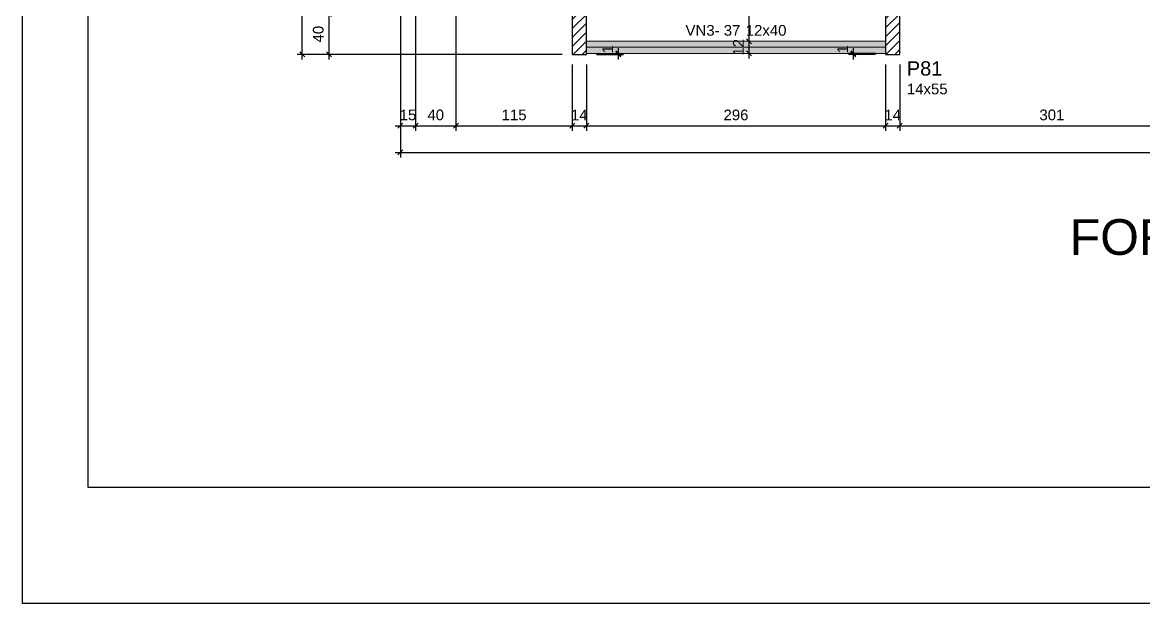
# Model space of a CAD drawing. Header units: millimetres. Extents: x -8 to 605, y -494 to 220.
# Drawn here: x -8.06 to 14.13, y -494.08 to -482.57 of the extents above; entities that cross this region are included whole.
import ezdxf

# ---------------------------------------------------------------- set-up
doc = ezdxf.new("R2010")
doc.units = ezdxf.units.MM
doc.header["$MEASUREMENT"] = 0
doc.linetypes.add('NULL', pattern=[0])
for name, color, linetype, lineweight in [('FO-Cotas', 5, 'Continuous', 5), ('FO-Eixos', 5, 'Continuous', 5), ('FO-Hachura pilar que passa', 19, 'Continuous', 5), ('FO-Hachura viga', 43, 'Continuous', 5), ('FO-Pilares', 4, 'Continuous', 30), ('FO-Textos das vigas', 7, 'Continuous', 5), ('FO-Textos dos pilares', 7, 'Continuous', 5), ('FO-Títulos', 1, 'Continuous', 20), ('FO-Vigas', 1, 'Continuous', 20)]:
    doc.layers.add(name, color=color, linetype=linetype, lineweight=lineweight)
doc.styles.add('Arial', font='arial.ttf')
doc.dimstyles.new('UM_50.000000', dxfattribs={"dimtxt": 0.18, "dimasz": 0.1, "dimexe": 0.1, "dimexo": 0.2, "dimgap": 0, "dimtad": 1, "dimtih": 1, "dimtoh": 1, "dimdec": 1, "dimlfac": 50, "dimzin": 0, "dimdsep": 46, "dimtxsty": 'Standard', "dimcen": 0.09, "dimdle": 0.1, "dimadec": 1, "dimazin": 2, "dimtfac": 1, "dimtdec": 4, "dimtofl": 0, "dimtmove": 0, "dimatfit": 3, "dimfxl": 1, "dimtolj": 1, "dimarcsym": 0})
pattern_1 = [(45, (-4.58844, -411.61486), (-0.08838835, 0.08838835), [])]

# ---------------------------------------------------------------- blocks, each defined once
blk = doc.blocks.new('_Oblique')
at = {"color": 0, "linetype": 'ByBlock', "lineweight": -2}
blk.add_line((-0.5, -0.5), (0.5, 0.5), dxfattribs=at)
blk = doc.blocks.new('*D4111')
at = {"layer": 'Defpoints', "color": 0, "transparency": 16777216}
for p in [(-0.578, -475.905), (-0.278, -481.005), (-0.278, -484.617)]:
    blk.add_point(p, dxfattribs=at)
at = {"layer": 'FO-Cotas', "color": 0, "lineweight": -2, "transparency": 16777216}
for p, q in [((-0.578, -476.105), (-0.578, -484.717)), ((-0.278, -481.205), (-0.278, -484.717)), ((-0.678, -484.617), (-0.178, -484.617))]:
    blk.add_line(p, q, dxfattribs=at)
at = {"layer": 'FO-Cotas', "color": 0, "lineweight": -2, "transparency": 16777216, "xscale": 0.1, "yscale": 0.1, "zscale": 0.1, "rotation": 180}
blk.add_blockref('_Oblique', (-0.578, -484.617), dxfattribs=at)
at = {"layer": 'FO-Cotas', "color": 0, "lineweight": -2, "transparency": 16777216, "xscale": 0.1, "yscale": 0.1, "zscale": 0.1}
blk.add_blockref('_Oblique', (-0.278, -484.617), dxfattribs=at)
at = {"layer": 'FO-Cotas', "color": 7, "transparency": 16777216, "insert": (-0.428, -484.405), "char_height": 0.2118, "attachment_point": 5, "rotation": 0.0057, "style": 'Arial'}
blk.add_mtext('\\A1;15', dxfattribs=at)
blk = doc.blocks.new('*D4112')
at = {"layer": 'Defpoints', "color": 0, "transparency": 16777216}
for p in [(-0.278, -481.005), (0.522, -481.005), (0.522, -484.617)]:
    blk.add_point(p, dxfattribs=at)
at = {"layer": 'FO-Cotas', "color": 0, "lineweight": -2, "transparency": 16777216}
for p, q in [((-0.278, -481.205), (-0.278, -484.717)), ((0.522, -481.205), (0.522, -484.717)), ((-0.378, -484.617), (0.622, -484.617))]:
    blk.add_line(p, q, dxfattribs=at)
at = {"layer": 'FO-Cotas', "color": 0, "lineweight": -2, "transparency": 16777216, "xscale": 0.1, "yscale": 0.1, "zscale": 0.1, "rotation": 180}
blk.add_blockref('_Oblique', (-0.278, -484.617), dxfattribs=at)
at = {"layer": 'FO-Cotas', "color": 0, "lineweight": -2, "transparency": 16777216, "xscale": 0.1, "yscale": 0.1, "zscale": 0.1}
blk.add_blockref('_Oblique', (0.522, -484.617), dxfattribs=at)
at = {"layer": 'FO-Cotas', "color": 7, "transparency": 16777216, "insert": (0.122, -484.405), "char_height": 0.2118, "attachment_point": 5, "rotation": 0.0057, "style": 'Arial'}
blk.add_mtext('\\A1;40', dxfattribs=at)
blk = doc.blocks.new('*D4113')
at = {"layer": 'Defpoints', "color": 0, "transparency": 16777216}
for p in [(0.522, -481.005), (2.822, -483.205), (2.822, -484.617)]:
    blk.add_point(p, dxfattribs=at)
at = {"layer": 'FO-Cotas', "color": 0, "lineweight": -2, "transparency": 16777216}
for p, q in [((0.522, -481.205), (0.522, -484.717)), ((2.822, -483.405), (2.822, -484.717)), ((0.422, -484.617), (2.922, -484.617))]:
    blk.add_line(p, q, dxfattribs=at)
at = {"layer": 'FO-Cotas', "color": 0, "lineweight": -2, "transparency": 16777216, "xscale": 0.1, "yscale": 0.1, "zscale": 0.1, "rotation": 180}
blk.add_blockref('_Oblique', (0.522, -484.617), dxfattribs=at)
at = {"layer": 'FO-Cotas', "color": 0, "lineweight": -2, "transparency": 16777216, "xscale": 0.1, "yscale": 0.1, "zscale": 0.1}
blk.add_blockref('_Oblique', (2.822, -484.617), dxfattribs=at)
at = {"layer": 'FO-Cotas', "color": 7, "transparency": 16777216, "insert": (1.672, -484.405), "char_height": 0.2118, "attachment_point": 5, "rotation": 0.0057, "style": 'Arial'}
blk.add_mtext('\\A1;115', dxfattribs=at)
blk = doc.blocks.new('*D4114')
at = {"layer": 'Defpoints', "color": 0, "transparency": 16777216}
for p in [(2.822, -483.205), (3.102, -483.205), (3.102, -484.617)]:
    blk.add_point(p, dxfattribs=at)
at = {"layer": 'FO-Cotas', "color": 0, "lineweight": -2, "transparency": 16777216}
for p, q in [((2.822, -483.405), (2.822, -484.717)), ((3.102, -483.405), (3.102, -484.717)), ((2.722, -484.617), (3.202, -484.617))]:
    blk.add_line(p, q, dxfattribs=at)
at = {"layer": 'FO-Cotas', "color": 0, "lineweight": -2, "transparency": 16777216, "xscale": 0.1, "yscale": 0.1, "zscale": 0.1, "rotation": 180}
blk.add_blockref('_Oblique', (2.822, -484.617), dxfattribs=at)
at = {"layer": 'FO-Cotas', "color": 0, "lineweight": -2, "transparency": 16777216, "xscale": 0.1, "yscale": 0.1, "zscale": 0.1}
blk.add_blockref('_Oblique', (3.102, -484.617), dxfattribs=at)
at = {"layer": 'FO-Cotas', "color": 7, "transparency": 16777216, "insert": (2.962, -484.405), "char_height": 0.2118, "attachment_point": 5, "rotation": 0.0057, "style": 'Arial'}
blk.add_mtext('\\A1;14', dxfattribs=at)
blk = doc.blocks.new('*D4115')
at = {"layer": 'Defpoints', "color": 0, "transparency": 16777216}
for p in [(3.102, -483.205), (9.022, -483.205), (9.022, -484.617)]:
    blk.add_point(p, dxfattribs=at)
at = {"layer": 'FO-Cotas', "color": 0, "lineweight": -2, "transparency": 16777216}
for p, q in [((3.102, -483.405), (3.102, -484.717)), ((9.022, -483.405), (9.022, -484.717)), ((3.002, -484.617), (9.122, -484.617))]:
    blk.add_line(p, q, dxfattribs=at)
at = {"layer": 'FO-Cotas', "color": 0, "lineweight": -2, "transparency": 16777216, "xscale": 0.1, "yscale": 0.1, "zscale": 0.1, "rotation": 180}
blk.add_blockref('_Oblique', (3.102, -484.617), dxfattribs=at)
at = {"layer": 'FO-Cotas', "color": 0, "lineweight": -2, "transparency": 16777216, "xscale": 0.1, "yscale": 0.1, "zscale": 0.1}
blk.add_blockref('_Oblique', (9.022, -484.617), dxfattribs=at)
at = {"layer": 'FO-Cotas', "color": 7, "transparency": 16777216, "insert": (6.062, -484.405), "char_height": 0.2118, "attachment_point": 5, "rotation": 0.0057, "style": 'Arial'}
blk.add_mtext('\\A1;296', dxfattribs=at)
blk = doc.blocks.new('*D4116')
at = {"layer": 'Defpoints', "color": 0, "transparency": 16777216}
for p in [(9.022, -483.205), (9.302, -483.205), (9.302, -484.617)]:
    blk.add_point(p, dxfattribs=at)
at = {"layer": 'FO-Cotas', "color": 0, "lineweight": -2, "transparency": 16777216}
for p, q in [((9.022, -483.405), (9.022, -484.717)), ((9.302, -483.405), (9.302, -484.717)), ((8.922, -484.617), (9.402, -484.617))]:
    blk.add_line(p, q, dxfattribs=at)
at = {"layer": 'FO-Cotas', "color": 0, "lineweight": -2, "transparency": 16777216, "xscale": 0.1, "yscale": 0.1, "zscale": 0.1, "rotation": 180}
blk.add_blockref('_Oblique', (9.022, -484.617), dxfattribs=at)
at = {"layer": 'FO-Cotas', "color": 0, "lineweight": -2, "transparency": 16777216, "xscale": 0.1, "yscale": 0.1, "zscale": 0.1}
blk.add_blockref('_Oblique', (9.302, -484.617), dxfattribs=at)
at = {"layer": 'FO-Cotas', "color": 7, "transparency": 16777216, "insert": (9.162, -484.405), "char_height": 0.2118, "attachment_point": 5, "rotation": 0.0057, "style": 'Arial'}
blk.add_mtext('\\A1;14', dxfattribs=at)
blk = doc.blocks.new('*D4117')
at = {"layer": 'Defpoints', "color": 0, "transparency": 16777216}
for p in [(15.322, -482.445), (9.302, -483.205), (15.322, -484.617)]:
    blk.add_point(p, dxfattribs=at)
at = {"layer": 'FO-Cotas', "color": 0, "lineweight": -2, "transparency": 16777216}
for p, q in [((15.322, -482.645), (15.322, -484.717)), ((9.302, -483.405), (9.302, -484.717)), ((9.202, -484.617), (15.422, -484.617))]:
    blk.add_line(p, q, dxfattribs=at)
at = {"layer": 'FO-Cotas', "color": 0, "lineweight": -2, "transparency": 16777216, "xscale": 0.1, "yscale": 0.1, "zscale": 0.1, "rotation": 180}
blk.add_blockref('_Oblique', (9.302, -484.617), dxfattribs=at)
at = {"layer": 'FO-Cotas', "color": 0, "lineweight": -2, "transparency": 16777216, "xscale": 0.1, "yscale": 0.1, "zscale": 0.1}
blk.add_blockref('_Oblique', (15.322, -484.617), dxfattribs=at)
at = {"layer": 'FO-Cotas', "color": 7, "transparency": 16777216, "insert": (12.312, -484.405), "char_height": 0.2118, "attachment_point": 5, "rotation": 0.0057, "style": 'Arial'}
blk.add_mtext('\\A1;301', dxfattribs=at)
blk = doc.blocks.new('*D4126')
at = {"layer": 'Defpoints', "color": 0, "transparency": 16777216}
for p in [(-0.578, -475.905), (31.502, -475.905), (31.502, -485.146)]:
    blk.add_point(p, dxfattribs=at)
at = {"layer": 'FO-Cotas', "color": 0, "lineweight": -2, "transparency": 16777216}
for p, q in [((-0.578, -476.105), (-0.578, -485.246)), ((31.502, -476.105), (31.502, -485.246)), ((-0.678, -485.146), (31.602, -485.146))]:
    blk.add_line(p, q, dxfattribs=at)
at = {"layer": 'FO-Cotas', "color": 0, "lineweight": -2, "transparency": 16777216, "xscale": 0.1, "yscale": 0.1, "zscale": 0.1, "rotation": 180}
blk.add_blockref('_Oblique', (-0.578, -485.146), dxfattribs=at)
at = {"layer": 'FO-Cotas', "color": 0, "lineweight": -2, "transparency": 16777216, "xscale": 0.1, "yscale": 0.1, "zscale": 0.1}
blk.add_blockref('_Oblique', (31.502, -485.146), dxfattribs=at)
at = {"layer": 'FO-Cotas', "color": 7, "transparency": 16777216, "insert": (15.462, -484.935), "char_height": 0.2118, "attachment_point": 5, "rotation": 0.0057, "style": 'Arial'}
blk.add_mtext('\\A1;1604', dxfattribs=at)
blk = doc.blocks.new('*D4127')
at = {"layer": 'Defpoints', "color": 0, "transparency": 16777216}
for p in [(-1.99, -482.405), (2.822, -482.405), (2.822, -483.205)]:
    blk.add_point(p, dxfattribs=at)
at = {"layer": 'FO-Cotas', "color": 0, "lineweight": -2, "transparency": 16777216}
for p, q in [((2.622, -482.405), (-2.09, -482.405)), ((-1.99, -483.305), (-1.99, -482.305)), ((2.622, -483.205), (-2.09, -483.205))]:
    blk.add_line(p, q, dxfattribs=at)
at = {"layer": 'FO-Cotas', "color": 0, "lineweight": -2, "transparency": 16777216, "xscale": 0.1, "yscale": 0.1, "zscale": 0.1}
for p, rotation in [((-1.99, -482.405), 90), ((-1.99, -483.205), 270)]:
    blk.add_blockref('_Oblique', p, dxfattribs=dict(at, rotation=rotation))
at = {"layer": 'FO-Cotas', "color": 7, "transparency": 16777216, "insert": (-2.202, -482.805), "char_height": 0.2118, "attachment_point": 5, "rotation": 90, "style": 'Arial'}
blk.add_mtext('\\A1;40', dxfattribs=at)
blk = doc.blocks.new('*D4159')
at = {"layer": 'Defpoints', "color": 0, "transparency": 16777216}
for p in [(-2.52, -419.925), (2.822, -419.925), (2.822, -483.205)]:
    blk.add_point(p, dxfattribs=at)
at = {"layer": 'FO-Cotas', "color": 0, "lineweight": -2, "transparency": 16777216}
for p, q in [((-2.52, -483.305), (-2.52, -419.825)), ((2.622, -419.925), (-2.62, -419.925)), ((2.622, -483.205), (-2.62, -483.205))]:
    blk.add_line(p, q, dxfattribs=at)
at = {"layer": 'FO-Cotas', "color": 0, "lineweight": -2, "transparency": 16777216, "xscale": 0.1, "yscale": 0.1, "zscale": 0.1}
for p, rotation in [((-2.52, -419.925), 90), ((-2.52, -483.205), 270)]:
    blk.add_blockref('_Oblique', p, dxfattribs=dict(at, rotation=rotation))
at = {"layer": 'FO-Cotas', "color": 7, "transparency": 16777216, "insert": (-2.732, -451.565), "char_height": 0.2118, "attachment_point": 5, "rotation": 90, "style": 'Arial'}
blk.add_mtext('\\A1;3164', dxfattribs=at)
blk = doc.blocks.new('*D4293')
at = {"layer": 'Defpoints', "color": 0, "transparency": 16777216}
for p in [(6.322, -482.945), (6.322, -482.945), (6.322, -483.185)]:
    blk.add_point(p, dxfattribs=at)
at = {"layer": 'FO-Cotas', "color": 0, "lineweight": -2, "transparency": 16777216}
blk.add_line((6.322, -483.285), (6.322, -482.845), dxfattribs=at)
at = {"layer": 'FO-Cotas', "color": 0, "lineweight": -2, "transparency": 16777216, "xscale": 0.1, "yscale": 0.1, "zscale": 0.1}
for p, rotation in [((6.322, -482.945), 90), ((6.322, -483.185), 270)]:
    blk.add_blockref('_Oblique', p, dxfattribs=dict(at, rotation=rotation))
at = {"layer": 'FO-Cotas', "color": 7, "transparency": 16777216, "insert": (6.11, -483.065), "char_height": 0.2118, "attachment_point": 5, "rotation": 90, "style": 'Arial'}
blk.add_mtext('\\A1;12', dxfattribs=at)
blk = doc.blocks.new('*D4294')
at = {"layer": 'Defpoints', "color": 0, "transparency": 16777216}
for p in [(6.322, -475.885), (6.322, -475.885), (6.322, -482.945)]:
    blk.add_point(p, dxfattribs=at)
at = {"layer": 'FO-Cotas', "color": 0, "lineweight": -2, "transparency": 16777216}
blk.add_line((6.322, -483.045), (6.322, -475.785), dxfattribs=at)
at = {"layer": 'FO-Cotas', "color": 0, "lineweight": -2, "transparency": 16777216, "xscale": 0.1, "yscale": 0.1, "zscale": 0.1}
for p, rotation in [((6.322, -475.885), 90), ((6.322, -482.945), 270)]:
    blk.add_blockref('_Oblique', p, dxfattribs=dict(at, rotation=rotation))
at = {"layer": 'FO-Cotas', "color": 7, "transparency": 16777216, "insert": (6.11, -479.415), "char_height": 0.2118, "attachment_point": 5, "rotation": 90, "style": 'Arial'}
blk.add_mtext('\\A1;353', dxfattribs=at)
blk = doc.blocks.new('*D4531')
at = {"layer": 'Defpoints', "color": 0, "transparency": 16777216}
for p in [(3.102, -483.185), (3.102, -483.205), (3.737, -483.185)]:
    blk.add_point(p, dxfattribs=at)
at = {"layer": 'FO-Cotas', "color": 0, "lineweight": -2, "transparency": 16777216}
for p, q in [((3.737, -483.305), (3.737, -483.085)), ((3.302, -483.185), (3.837, -483.185)), ((3.302, -483.205), (3.837, -483.205))]:
    blk.add_line(p, q, dxfattribs=at)
at = {"layer": 'FO-Cotas', "color": 0, "lineweight": -2, "transparency": 16777216, "xscale": 0.1, "yscale": 0.1, "zscale": 0.1}
for p, rotation in [((3.737, -483.185), 90), ((3.737, -483.205), 270)]:
    blk.add_blockref('_Oblique', p, dxfattribs=dict(at, rotation=rotation))
at = {"layer": 'FO-Cotas', "color": 7, "transparency": 16777216, "insert": (3.525, -483.107), "char_height": 0.2118, "attachment_point": 5, "rotation": 90, "style": 'Arial'}
blk.add_mtext('\\A1;1', dxfattribs=at)
blk = doc.blocks.new('*D4532')
at = {"layer": 'Defpoints', "color": 0, "transparency": 16777216}
for p in [(8.386, -483.185), (9.022, -483.185), (9.022, -483.205)]:
    blk.add_point(p, dxfattribs=at)
at = {"layer": 'FO-Cotas', "color": 0, "lineweight": -2, "transparency": 16777216}
for p, q in [((8.386, -483.305), (8.386, -483.085)), ((8.822, -483.185), (8.286, -483.185)), ((8.822, -483.205), (8.286, -483.205))]:
    blk.add_line(p, q, dxfattribs=at)
at = {"layer": 'FO-Cotas', "color": 0, "lineweight": -2, "transparency": 16777216, "xscale": 0.1, "yscale": 0.1, "zscale": 0.1}
for p, rotation in [((8.386, -483.185), 90), ((8.386, -483.205), 270)]:
    blk.add_blockref('_Oblique', p, dxfattribs=dict(at, rotation=rotation))
at = {"layer": 'FO-Cotas', "color": 7, "transparency": 16777216, "insert": (8.174, -483.107), "char_height": 0.2118, "attachment_point": 5, "rotation": 90, "style": 'Arial'}
blk.add_mtext('\\A1;1', dxfattribs=at)

msp = doc.modelspace()

# ---------------------------------------------------------------- hatches: boundary and pattern name
at = {"layer": 'FO-Hachura pilar que passa', "linetype": 'Continuous', "ltscale": 0.2}
h = msp.add_hatch(dxfattribs=at)
h.set_pattern_fill('ANSI31', color=19, style=0)
h.set_pattern_definition(pattern_1)
h.paths.add_polyline_path([(9.0216, -483.2049), (9.1616, -483.2049), (9.3016, -483.2049), (9.3016, -482.6549), (9.3016, -482.1049), (9.1616, -482.1049), (9.0216, -482.1049), (9.0216, -482.6549)])
h = msp.add_hatch(dxfattribs=at)
h.set_pattern_fill('ANSI31', color=19, style=0)
h.set_pattern_definition(pattern_1)
h.paths.add_polyline_path([(2.8216, -483.2049), (2.9616, -483.2049), (3.1016, -483.2049), (3.1016, -482.8049), (3.1016, -482.4049), (2.9616, -482.4049), (2.8216, -482.4049), (2.8216, -482.8049)])
at = {"layer": 'FO-Hachura viga', "linetype": 'Continuous', "ltscale": 0.2}
msp.add_hatch(color=43, dxfattribs=at).paths.add_polyline_path([(9.0216, -482.9449), (9.0216, -482.9449), (3.1016, -482.9449), (3.1016, -483.1849), (9.0216, -483.1849), (9.0216, -482.9449)])

# ---------------------------------------------------------------- linework, layer by layer
at = {"color": 7}
for p, q in [((-8.0556, -494.0755), (-8.0556, -375.1755)), ((-6.7556, -491.7755), (-6.7556, -377.4755)), ((74.7444, -491.7755), (-6.7556, -491.7755)), ((76.0444, -494.0755), (-8.0556, -494.0755))]:
    msp.add_line(p, q, dxfattribs=at)
at = {"layer": 'FO-Eixos'}
msp.add_line((3.1016, -483.0649), (9.0216, -483.0649), dxfattribs=at)
at = {"layer": 'FO-Pilares'}
for points in [[(9.0216, -483.2049), (9.1616, -483.2049), (9.3016, -483.2049), (9.3016, -482.6549), (9.3016, -482.1049), (9.1616, -482.1049), (9.0216, -482.1049), (9.0216, -482.6549), (9.0216, -483.2049)], [(2.8216, -483.2049), (2.9616, -483.2049), (3.1016, -483.2049), (3.1016, -482.8049), (3.1016, -482.4049), (2.9616, -482.4049), (2.8216, -482.4049), (2.8216, -482.8049), (2.8216, -483.2049)]]:
    msp.add_lwpolyline(points, close=True, dxfattribs=at)
at = {"layer": 'FO-Vigas'}
for p, q in [((3.1016, -482.9449), (9.0216, -482.9449)), ((3.1016, -483.1849), (9.0216, -483.1849))]:
    msp.add_line(p, q, dxfattribs=at)

# ---------------------------------------------------------------- texts
at = {"layer": 'FO-Textos das vigas', "linetype": 'NULL', "ltscale": 0.2, "char_height": 0.2118, "line_spacing_factor": 0.798, "style": 'Arial'}
for s, insert, width, attachment_point in [('VN3- 37', (6.1486, -482.839), 2.170627, 9), ('12x40', (6.2546, -482.839), 1.612069, 7)]:
    msp.add_mtext(s, dxfattribs=dict(at, insert=insert, width=width, attachment_point=attachment_point))
at = {"layer": 'FO-Textos dos pilares', "linetype": 'NULL', "ltscale": 0.2, "attachment_point": 7, "line_spacing_factor": 0.798, "style": 'Arial'}
for s, insert, char_height, width in [('P81', (9.4426, -483.6287), 0.2824, 1.403821), ('14x55', (9.4426, -483.999), 0.2118, 1.612069)]:
    msp.add_mtext(s, dxfattribs=dict(at, insert=insert, char_height=char_height, width=width))
at = {"layer": 'FO-Títulos', "linetype": 'NULL', "ltscale": 0.2, "insert": (33.5436, -487.3859), "char_height": 0.706, "width": 41.767003, "attachment_point": 9, "line_spacing_factor": 0.798, "style": 'Arial'}
msp.add_mtext('FORMA DO PAVIMENTO PAV N3 (NÍVEL 888)', dxfattribs=at)

# ---------------------------------------------------------------- dimensions: what is measured, and where the dimension line sits
at = {"layer": 'FO-Cotas'}
for base, p1, p2, override, picture, middle in [((-2.5199, -419.9249), (2.8216, -483.2049), (2.8216, -419.9249), {"dimtxt": 0.2118, "dimasz": 0.1, "dimexe": 0.1, "dimexo": 0.2, "dimtad": 1, "dimtih": 0, "dimtoh": 0, "dimdec": 1, "dimlfac": 50, "dimzin": 8, "dimtxsty": 'Arial', "dimblk": 'Oblique', "dimblk1": 'Oblique', "dimblk2": 'Oblique', "dimsah": 1, "dimdle": 0.1, "dimse1": 0, "dimse2": 0, "dimclrt": 7, "dimadec": 1, "dimazin": 3, "dimtmove": 2, "dimldrblk": 'Oblique'}, '*D4159', (-2.7317, -451.5649)), ((6.3216, -475.8849), (6.3216, -482.9449), (6.3216, -475.8849), {"dimtxt": 0.2118, "dimasz": 0.1, "dimexe": 0.1, "dimexo": 0.2, "dimtad": 1, "dimtih": 0, "dimtoh": 0, "dimdec": 1, "dimlfac": 50, "dimzin": 8, "dimtxsty": 'Arial', "dimblk": 'Oblique', "dimblk1": 'Oblique', "dimblk2": 'Oblique', "dimsah": 1, "dimdle": 0.1, "dimse1": 1, "dimse2": 1, "dimclrt": 7, "dimadec": 1, "dimazin": 3, "dimtmove": 2, "dimldrblk": 'Oblique'}, '*D4294', (6.1098, -479.4149)), ((-1.9904, -482.4049), (2.8216, -483.2049), (2.8216, -482.4049), {"dimtxt": 0.2118, "dimasz": 0.1, "dimexe": 0.1, "dimexo": 0.2, "dimtad": 1, "dimtih": 0, "dimtoh": 0, "dimdec": 1, "dimlfac": 50, "dimzin": 8, "dimtxsty": 'Arial', "dimblk": 'Oblique', "dimblk1": 'Oblique', "dimblk2": 'Oblique', "dimsah": 1, "dimdle": 0.1, "dimse1": 0, "dimse2": 0, "dimclrt": 7, "dimadec": 1, "dimazin": 3, "dimtmove": 2, "dimldrblk": 'Oblique'}, '*D4127', (-2.2022, -482.8049)), ((6.3216, -482.9449), (6.3216, -483.1849), (6.3216, -482.9449), {"dimtxt": 0.2118, "dimasz": 0.1, "dimexe": 0.1, "dimexo": 0.2, "dimtad": 1, "dimtih": 0, "dimtoh": 0, "dimdec": 1, "dimlfac": 50, "dimzin": 8, "dimtxsty": 'Arial', "dimblk": 'Oblique', "dimblk1": 'Oblique', "dimblk2": 'Oblique', "dimsah": 1, "dimdle": 0.1, "dimse1": 1, "dimse2": 1, "dimclrt": 7, "dimadec": 1, "dimazin": 3, "dimtmove": 2, "dimldrblk": 'Oblique'}, '*D4293', (6.1098, -483.0649)), ((3.737, -483.1849), (3.1016, -483.2049), (3.1016, -483.1849), {"dimtxt": 0.2118, "dimasz": 0.1, "dimexe": 0.1, "dimexo": 0.2, "dimtad": 1, "dimtih": 0, "dimtoh": 0, "dimdec": 1, "dimlfac": 50, "dimzin": 8, "dimtxsty": 'Arial', "dimblk": 'Oblique', "dimblk1": 'Oblique', "dimblk2": 'Oblique', "dimsah": 1, "dimdle": 0.1, "dimse1": 0, "dimse2": 0, "dimclrt": 7, "dimadec": 1, "dimazin": 3, "dimtmove": 2, "dimldrblk": 'Oblique'}, '*D4531', (3.5252, -483.1066)), ((8.3862, -483.1849), (9.0216, -483.2049), (9.0216, -483.1849), {"dimtxt": 0.2118, "dimasz": 0.1, "dimexe": 0.1, "dimexo": 0.2, "dimtad": 1, "dimtih": 0, "dimtoh": 0, "dimdec": 1, "dimlfac": 50, "dimzin": 8, "dimtxsty": 'Arial', "dimblk": 'Oblique', "dimblk1": 'Oblique', "dimblk2": 'Oblique', "dimsah": 1, "dimdle": 0.1, "dimse1": 0, "dimse2": 0, "dimclrt": 7, "dimadec": 1, "dimazin": 3, "dimtmove": 2, "dimldrblk": 'Oblique'}, '*D4532', (8.1744, -483.1066))]:
    dim = msp.add_linear_dim(base=base, p1=p1, p2=p2, angle=90, dimstyle='UM_50.000000', override=override, dxfattribs=at)
    dim.commit()
    dim.dimension.update_dxf_attribs({"geometry": picture, "text_midpoint": middle, "dimtype": 160, "text_rotation": 90})
for base, p1, p2, picture, middle in [((-0.2784, -484.6169), (-0.5784, -475.9049), (-0.2784, -481.0049), '*D4111', (-0.4284, -484.4051)), ((31.5016, -485.1464), (-0.5784, -475.9049), (31.5016, -475.9049), '*D4126', (15.4616, -484.9346)), ((0.5216, -484.6169), (-0.2784, -481.0049), (0.5216, -481.0049), '*D4112', (0.1216, -484.4051)), ((2.8216, -484.6169), (0.5216, -481.0049), (2.8216, -483.2049), '*D4113', (1.6716, -484.4051)), ((15.3216, -484.6169), (9.3016, -483.2049), (15.3216, -482.4449), '*D4117', (12.3116, -484.4051)), ((3.1016, -484.6169), (2.8216, -483.2049), (3.1016, -483.2049), '*D4114', (2.9616, -484.4051)), ((9.0216, -484.6169), (3.1016, -483.2049), (9.0216, -483.2049), '*D4115', (6.0616, -484.4051)), ((9.3016, -484.6169), (9.0216, -483.2049), (9.3016, -483.2049), '*D4116', (9.1616, -484.4051))]:
    dim = msp.add_linear_dim(base=base, p1=p1, p2=p2, dimstyle='UM_50.000000', override={"dimtxt": 0.2118, "dimasz": 0.1, "dimexe": 0.1, "dimexo": 0.2, "dimtad": 1, "dimtih": 0, "dimtoh": 0, "dimdec": 1, "dimlfac": 50, "dimzin": 8, "dimtxsty": 'Arial', "dimblk": 'Oblique', "dimblk1": 'Oblique', "dimblk2": 'Oblique', "dimsah": 1, "dimdle": 0.1, "dimse1": 0, "dimse2": 0, "dimclrt": 7, "dimadec": 1, "dimazin": 3, "dimtmove": 2, "dimldrblk": 'Oblique'}, dxfattribs=at)
    dim.commit()
    dim.dimension.update_dxf_attribs({"geometry": picture, "text_midpoint": middle, "dimtype": 160, "text_rotation": 0.00573})

doc.saveas('drawing.dxf')
